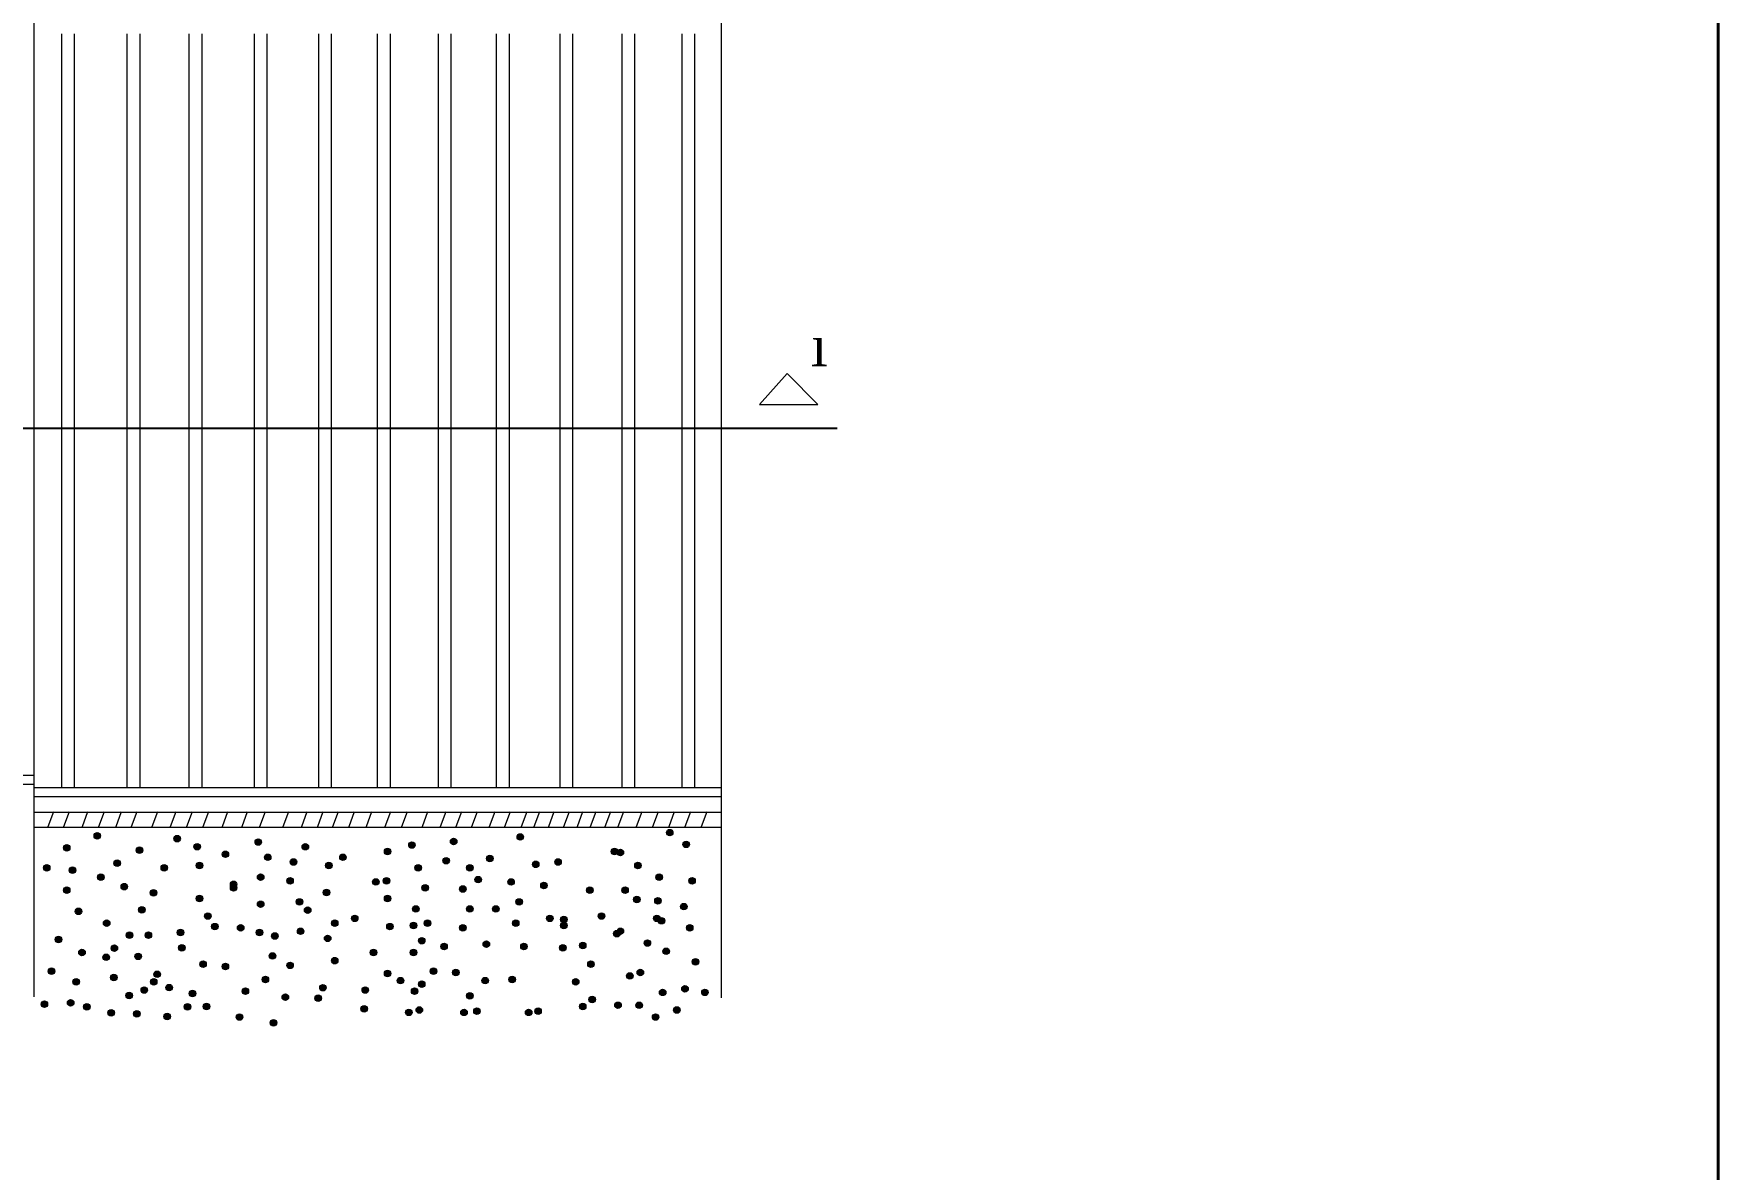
# Model space of a CAD drawing. Header units: centimetres. Extents: x 405464 to 563355, y 50011 to 66875.
# Drawn here: x 555533 to 556156, y 52570 to 52991 of the extents above; entities that cross this region are included whole.
import ezdxf

# ---------------------------------------------------------------- set-up
doc = ezdxf.new("R2010")
doc.units = ezdxf.units.CM
for name, color, linetype, lineweight in [('0-KRCN-SHT-DETAY-20', 41, 'Continuous', 20), ('0-KRCN-SHT-DETAY-25', 4, 'Continuous', 25), ('0-KRCN-SHT-DETAY-ÇERÇEVE', 71, 'Continuous', 40)]:
    doc.layers.add(name, color=color, linetype=linetype, lineweight=lineweight)
doc.styles.add('YAZI', font='times.ttf')

# ---------------------------------------------------------------- blocks, each defined once
blk = doc.blocks.new('G$C4C2874E9')
at = {"layer": '0-KRCN-SHT-DETAY-20'}
h = blk.add_hatch(color=256, dxfattribs=at)
edge = h.paths.add_edge_path()
edge.add_arc((468.131, -307.872), 0.605, 0, 360)
h = blk.add_hatch(color=256, dxfattribs=at)
edge = h.paths.add_edge_path()
edge.add_arc((482.933, -308.407), 0.605, 0, 360)
h = blk.add_hatch(color=256, dxfattribs=at)
edge = h.paths.add_edge_path()
edge.add_arc((497.935, -309.026), 0.605, 0, 360)
h = blk.add_hatch(color=256, dxfattribs=at)
edge = h.paths.add_edge_path()
edge.add_arc((534.096, -308.943), 0.605, 0, 360)
h = blk.add_hatch(color=256, dxfattribs=at)
edge = h.paths.add_edge_path()
edge.add_arc((546.431, -308.086), 0.605, 0, 360)
h = blk.add_hatch(color=256, dxfattribs=at)
edge = h.paths.add_edge_path()
edge.add_arc((574.087, -307.287), 0.605, 0, 360)
h = blk.add_hatch(color=256, dxfattribs=at)
edge = h.paths.add_edge_path()
edge.add_arc((462.47, -310.113), 0.605, 0, 360)
h = blk.add_hatch(color=256, dxfattribs=at)
edge = h.paths.add_edge_path()
edge.add_arc((475.96, -310.548), 0.605, 0, 360)
h = blk.add_hatch(color=256, dxfattribs=at)
edge = h.paths.add_edge_path()
edge.add_arc((486.621, -309.896), 0.605, 0, 360)
h = blk.add_hatch(color=256, dxfattribs=at)
edge = h.paths.add_edge_path()
edge.add_arc((491.836, -311.301), 0.605, 0, 360)
h = blk.add_hatch(color=256, dxfattribs=at)
edge = h.paths.add_edge_path()
edge.add_arc((499.676, -311.852), 0.605, 0, 360)
h = blk.add_hatch(color=256, dxfattribs=at)
edge = h.paths.add_edge_path()
edge.add_arc((506.638, -309.896), 0.605, 0, 360)
h = blk.add_hatch(color=256, dxfattribs=at)
edge = h.paths.add_edge_path()
edge.add_arc((513.601, -311.852), 0.605, 0, 360)
h = blk.add_hatch(color=256, dxfattribs=at)
edge = h.paths.add_edge_path()
edge.add_arc((521.868, -310.765), 0.605, 0, 360)
h = blk.add_hatch(color=256, dxfattribs=at)
edge = h.paths.add_edge_path()
edge.add_arc((526.373, -309.586), 0.605, 0, 360)
h = blk.add_hatch(color=256, dxfattribs=at)
edge = h.paths.add_edge_path()
edge.add_arc((540.798, -312.07), 0.605, 0, 360)
h = blk.add_hatch(color=256, dxfattribs=at)
edge = h.paths.add_edge_path()
edge.add_arc((563.861, -310.765), 0.605, 0, 360)
h = blk.add_hatch(color=256, dxfattribs=at)
edge = h.paths.add_edge_path()
edge.add_arc((564.949, -310.983), 0.605, 0, 360)
h = blk.add_hatch(color=256, dxfattribs=at)
edge = h.paths.add_edge_path()
edge.add_arc((577.133, -309.461), 0.605, 0, 360)
h = blk.add_hatch(color=256, dxfattribs=at)
edge = h.paths.add_edge_path()
edge.add_arc((458.771, -313.809), 0.605, 0, 360)
h = blk.add_hatch(color=256, dxfattribs=at)
edge = h.paths.add_edge_path()
edge.add_arc((463.558, -314.244), 0.605, 0, 360)
h = blk.add_hatch(color=256, dxfattribs=at)
edge = h.paths.add_edge_path()
edge.add_arc((471.826, -312.939), 0.605, 0, 360)
h = blk.add_hatch(color=256, dxfattribs=at)
edge = h.paths.add_edge_path()
edge.add_arc((480.529, -313.809), 0.605, 0, 360)
h = blk.add_hatch(color=256, dxfattribs=at)
edge = h.paths.add_edge_path()
edge.add_arc((487.056, -313.374), 0.605, 0, 360)
h = blk.add_hatch(color=256, dxfattribs=at)
edge = h.paths.add_edge_path()
edge.add_arc((504.462, -312.722), 0.605, 0, 360)
h = blk.add_hatch(color=256, dxfattribs=at)
edge = h.paths.add_edge_path()
edge.add_arc((510.99, -313.374), 0.605, 0, 360)
h = blk.add_hatch(color=256, dxfattribs=at)
edge = h.paths.add_edge_path()
edge.add_arc((527.525, -313.809), 0.605, 0, 360)
h = blk.add_hatch(color=256, dxfattribs=at)
edge = h.paths.add_edge_path()
edge.add_arc((532.702, -312.48), 0.605, 0, 360)
h = blk.add_hatch(color=256, dxfattribs=at)
edge = h.paths.add_edge_path()
edge.add_arc((537.099, -313.809), 0.605, 0, 360)
h = blk.add_hatch(color=256, dxfattribs=at)
edge = h.paths.add_edge_path()
edge.add_arc((549.283, -313.157), 0.605, 0, 360)
h = blk.add_hatch(color=256, dxfattribs=at)
edge = h.paths.add_edge_path()
edge.add_arc((553.417, -312.722), 0.605, 0, 360)
h = blk.add_hatch(color=256, dxfattribs=at)
edge = h.paths.add_edge_path()
edge.add_arc((568.212, -313.374), 0.605, 0, 360)
h = blk.add_hatch(color=256, dxfattribs=at)
edge = h.paths.add_edge_path()
edge.add_arc((462.47, -317.94), 0.605, 0, 360)
h = blk.add_hatch(color=256, dxfattribs=at)
edge = h.paths.add_edge_path()
edge.add_arc((468.78, -315.548), 0.605, 0, 360)
h = blk.add_hatch(color=256, dxfattribs=at)
edge = h.paths.add_edge_path()
edge.add_arc((473.131, -317.287), 0.605, 0, 360)
h = blk.add_hatch(color=256, dxfattribs=at)
edge = h.paths.add_edge_path()
edge.add_arc((478.525, -318.447), 0.605, 0, 360)
h = blk.add_hatch(color=256, dxfattribs=at)
edge = h.paths.add_edge_path()
edge.add_arc((493.366, -316.853), 0.605, 0, 360)
h = blk.add_hatch(color=256, dxfattribs=at)
edge = h.paths.add_edge_path()
edge.add_arc((493.366, -317.505), 0.605, 0, 360)
h = blk.add_hatch(color=256, dxfattribs=at)
edge = h.paths.add_edge_path()
edge.add_arc((498.37, -315.548), 0.605, 0, 360)
h = blk.add_hatch(color=256, dxfattribs=at)
edge = h.paths.add_edge_path()
edge.add_arc((503.81, -316.2), 0.605, 0, 360)
h = blk.add_hatch(color=256, dxfattribs=at)
edge = h.paths.add_edge_path()
edge.add_arc((510.555, -318.374), 0.605, 0, 360)
h = blk.add_hatch(color=256, dxfattribs=at)
edge = h.paths.add_edge_path()
edge.add_arc((519.693, -316.418), 0.605, 0, 360)
h = blk.add_hatch(color=256, dxfattribs=at)
edge = h.paths.add_edge_path()
edge.add_arc((521.651, -316.2), 0.605, 0, 360)
h = blk.add_hatch(color=256, dxfattribs=at)
edge = h.paths.add_edge_path()
edge.add_arc((528.831, -317.505), 0.605, 0, 360)
h = blk.add_hatch(color=256, dxfattribs=at)
edge = h.paths.add_edge_path()
edge.add_arc((535.793, -317.722), 0.605, 0, 360)
h = blk.add_hatch(color=256, dxfattribs=at)
edge = h.paths.add_edge_path()
edge.add_arc((538.622, -315.983), 0.605, 0, 360)
h = blk.add_hatch(color=256, dxfattribs=at)
edge = h.paths.add_edge_path()
edge.add_arc((544.714, -316.418), 0.605, 0, 360)
h = blk.add_hatch(color=256, dxfattribs=at)
edge = h.paths.add_edge_path()
edge.add_arc((550.806, -317.07), 0.605, 0, 360)
h = blk.add_hatch(color=256, dxfattribs=at)
edge = h.paths.add_edge_path()
edge.add_arc((559.292, -317.94), 0.605, 0, 360)
h = blk.add_hatch(color=256, dxfattribs=at)
edge = h.paths.add_edge_path()
edge.add_arc((565.819, -317.94), 0.605, 0, 360)
h = blk.add_hatch(color=256, dxfattribs=at)
edge = h.paths.add_edge_path()
edge.add_arc((572.129, -315.548), 0.605, 0, 360)
h = blk.add_hatch(color=256, dxfattribs=at)
edge = h.paths.add_edge_path()
edge.add_arc((578.221, -316.2), 0.605, 0, 360)
h = blk.add_hatch(color=256, dxfattribs=at)
edge = h.paths.add_edge_path()
edge.add_arc((476.39, -321.59), 0.605, 0, 360)
h = blk.add_hatch(color=256, dxfattribs=at)
edge = h.paths.add_edge_path()
edge.add_arc((487.056, -319.461), 0.605, 0, 360)
h = blk.add_hatch(color=256, dxfattribs=at)
edge = h.paths.add_edge_path()
edge.add_arc((498.37, -320.548), 0.605, 0, 360)
h = blk.add_hatch(color=256, dxfattribs=at)
edge = h.paths.add_edge_path()
edge.add_arc((505.55, -320.114), 0.605, 0, 360)
h = blk.add_hatch(color=256, dxfattribs=at)
edge = h.paths.add_edge_path()
edge.add_arc((507.073, -321.635), 0.605, 0, 360)
h = blk.add_hatch(color=256, dxfattribs=at)
edge = h.paths.add_edge_path()
edge.add_arc((521.868, -319.461), 0.605, 0, 360)
h = blk.add_hatch(color=256, dxfattribs=at)
edge = h.paths.add_edge_path()
edge.add_arc((527.09, -321.418), 0.605, 0, 360)
h = blk.add_hatch(color=256, dxfattribs=at)
edge = h.paths.add_edge_path()
edge.add_arc((537.099, -321.418), 0.605, 0, 360)
h = blk.add_hatch(color=256, dxfattribs=at)
edge = h.paths.add_edge_path()
edge.add_arc((541.885, -321.418), 0.605, 0, 360)
h = blk.add_hatch(color=256, dxfattribs=at)
edge = h.paths.add_edge_path()
edge.add_arc((546.237, -320.114), 0.605, 0, 360)
h = blk.add_hatch(color=256, dxfattribs=at)
edge = h.paths.add_edge_path()
edge.add_arc((567.995, -319.679), 0.605, 0, 360)
h = blk.add_hatch(color=256, dxfattribs=at)
edge = h.paths.add_edge_path()
edge.add_arc((571.911, -319.896), 0.605, 0, 360)
h = blk.add_hatch(color=256, dxfattribs=at)
edge = h.paths.add_edge_path()
edge.add_arc((576.698, -320.983), 0.605, 0, 360)
h = blk.add_hatch(color=256, dxfattribs=at)
edge = h.paths.add_edge_path()
edge.add_arc((464.646, -321.853), 0.605, 0, 360)
h = blk.add_hatch(color=256, dxfattribs=at)
edge = h.paths.add_edge_path()
edge.add_arc((469.868, -324.027), 0.605, 0, 360)
h = blk.add_hatch(color=256, dxfattribs=at)
edge = h.paths.add_edge_path()
edge.add_arc((488.579, -322.722), 0.605, 0, 360)
h = blk.add_hatch(color=256, dxfattribs=at)
edge = h.paths.add_edge_path()
edge.add_arc((489.885, -324.679), 0.605, 0, 360)
h = blk.add_hatch(color=256, dxfattribs=at)
edge = h.paths.add_edge_path()
edge.add_arc((494.671, -324.897), 0.605, 0, 360)
h = blk.add_hatch(color=256, dxfattribs=at)
edge = h.paths.add_edge_path()
edge.add_arc((512.078, -324.027), 0.605, 0, 360)
h = blk.add_hatch(color=256, dxfattribs=at)
edge = h.paths.add_edge_path()
edge.add_arc((515.776, -323.157), 0.605, 0, 360)
h = blk.add_hatch(color=256, dxfattribs=at)
edge = h.paths.add_edge_path()
edge.add_arc((522.304, -324.679), 0.605, 0, 360)
h = blk.add_hatch(color=256, dxfattribs=at)
edge = h.paths.add_edge_path()
edge.add_arc((526.655, -324.462), 0.605, 0, 360)
h = blk.add_hatch(color=256, dxfattribs=at)
edge = h.paths.add_edge_path()
edge.add_arc((529.266, -324.027), 0.605, 0, 360)
h = blk.add_hatch(color=256, dxfattribs=at)
edge = h.paths.add_edge_path()
edge.add_arc((535.793, -324.897), 0.605, 0, 360)
h = blk.add_hatch(color=256, dxfattribs=at)
edge = h.paths.add_edge_path()
edge.add_arc((545.584, -324.027), 0.605, 0, 360)
h = blk.add_hatch(color=256, dxfattribs=at)
edge = h.paths.add_edge_path()
edge.add_arc((551.894, -323.157), 0.605, 0, 360)
h = blk.add_hatch(color=256, dxfattribs=at)
edge = h.paths.add_edge_path()
edge.add_arc((554.505, -323.375), 0.605, 0, 360)
h = blk.add_hatch(color=256, dxfattribs=at)
edge = h.paths.add_edge_path()
edge.add_arc((554.505, -324.462), 0.605, 0, 360)
h = blk.add_hatch(color=256, dxfattribs=at)
edge = h.paths.add_edge_path()
edge.add_arc((561.467, -322.722), 0.605, 0, 360)
h = blk.add_hatch(color=256, dxfattribs=at)
edge = h.paths.add_edge_path()
edge.add_arc((571.693, -323.157), 0.605, 0, 360)
h = blk.add_hatch(color=256, dxfattribs=at)
edge = h.paths.add_edge_path()
edge.add_arc((572.564, -323.592), 0.605, 0, 360)
h = blk.add_hatch(color=256, dxfattribs=at)
edge = h.paths.add_edge_path()
edge.add_arc((577.785, -324.897), 0.605, 0, 360)
h = blk.add_hatch(color=256, dxfattribs=at)
edge = h.paths.add_edge_path()
edge.add_arc((460.947, -327.071), 0.605, 0, 360)
h = blk.add_hatch(color=256, dxfattribs=at)
edge = h.paths.add_edge_path()
edge.add_arc((474.098, -326.273), 0.605, 0, 360)
h = blk.add_hatch(color=256, dxfattribs=at)
edge = h.paths.add_edge_path()
edge.add_arc((477.588, -326.273), 0.605, 0, 360)
h = blk.add_hatch(color=256, dxfattribs=at)
edge = h.paths.add_edge_path()
edge.add_arc((483.547, -325.762), 0.605, 0, 360)
h = blk.add_hatch(color=256, dxfattribs=at)
edge = h.paths.add_edge_path()
edge.add_arc((498.153, -325.766), 0.605, 0, 360)
h = blk.add_hatch(color=256, dxfattribs=at)
edge = h.paths.add_edge_path()
edge.add_arc((500.981, -326.418), 0.605, 0, 360)
h = blk.add_hatch(color=256, dxfattribs=at)
edge = h.paths.add_edge_path()
edge.add_arc((505.768, -325.549), 0.605, 0, 360)
h = blk.add_hatch(color=256, dxfattribs=at)
edge = h.paths.add_edge_path()
edge.add_arc((510.772, -326.853), 0.605, 0, 360)
h = blk.add_hatch(color=256, dxfattribs=at)
edge = h.paths.add_edge_path()
edge.add_arc((528.178, -327.288), 0.605, 0, 360)
h = blk.add_hatch(color=256, dxfattribs=at)
edge = h.paths.add_edge_path()
edge.add_arc((540.145, -327.94), 0.605, 0, 360)
h = blk.add_hatch(color=256, dxfattribs=at)
edge = h.paths.add_edge_path()
edge.add_arc((564.296, -325.984), 0.605, 0, 360)
h = blk.add_hatch(color=256, dxfattribs=at)
edge = h.paths.add_edge_path()
edge.add_arc((564.949, -325.549), 0.605, 0, 360)
h = blk.add_hatch(color=256, dxfattribs=at)
edge = h.paths.add_edge_path()
edge.add_arc((569.953, -327.723), 0.605, 0, 360)
h = blk.add_hatch(color=256, dxfattribs=at)
edge = h.paths.add_edge_path()
edge.add_arc((465.299, -329.462), 0.605, 0, 360)
h = blk.add_hatch(color=256, dxfattribs=at)
edge = h.paths.add_edge_path()
edge.add_arc((469.757, -330.355), 0.605, 0, 360)
h = blk.add_hatch(color=256, dxfattribs=at)
edge = h.paths.add_edge_path()
edge.add_arc((471.289, -328.654), 0.605, 0, 360)
h = blk.add_hatch(color=256, dxfattribs=at)
edge = h.paths.add_edge_path()
edge.add_arc((475.716, -330.185), 0.605, 0, 360)
h = blk.add_hatch(color=256, dxfattribs=at)
edge = h.paths.add_edge_path()
edge.add_arc((483.793, -328.592), 0.605, 0, 360)
h = blk.add_hatch(color=256, dxfattribs=at)
edge = h.paths.add_edge_path()
edge.add_arc((500.546, -330.114), 0.605, 0, 360)
h = blk.add_hatch(color=256, dxfattribs=at)
edge = h.paths.add_edge_path()
edge.add_arc((512.078, -330.984), 0.605, 0, 360)
h = blk.add_hatch(color=256, dxfattribs=at)
edge = h.paths.add_edge_path()
edge.add_arc((519.258, -329.462), 0.605, 0, 360)
h = blk.add_hatch(color=256, dxfattribs=at)
edge = h.paths.add_edge_path()
edge.add_arc((526.655, -329.462), 0.605, 0, 360)
h = blk.add_hatch(color=256, dxfattribs=at)
edge = h.paths.add_edge_path()
edge.add_arc((532.312, -328.375), 0.605, 0, 360)
h = blk.add_hatch(color=256, dxfattribs=at)
edge = h.paths.add_edge_path()
edge.add_arc((547.107, -328.375), 0.605, 0, 360)
h = blk.add_hatch(color=256, dxfattribs=at)
edge = h.paths.add_edge_path()
edge.add_arc((554.287, -328.592), 0.605, 0, 360)
h = blk.add_hatch(color=256, dxfattribs=at)
edge = h.paths.add_edge_path()
edge.add_arc((557.986, -328.158), 0.605, 0, 360)
h = blk.add_hatch(color=256, dxfattribs=at)
edge = h.paths.add_edge_path()
edge.add_arc((573.434, -329.245), 0.605, 0, 360)
h = blk.add_hatch(color=256, dxfattribs=at)
edge = h.paths.add_edge_path()
edge.add_arc((459.642, -332.94), 0.605, 0, 360)
h = blk.add_hatch(color=256, dxfattribs=at)
edge = h.paths.add_edge_path()
edge.add_arc((471.204, -334.098), 0.605, 0, 360)
h = blk.add_hatch(color=256, dxfattribs=at)
edge = h.paths.add_edge_path()
edge.add_arc((479.206, -333.502), 0.605, 0, 360)
h = blk.add_hatch(color=256, dxfattribs=at)
edge = h.paths.add_edge_path()
edge.add_arc((487.709, -331.636), 0.605, 0, 360)
h = blk.add_hatch(color=256, dxfattribs=at)
edge = h.paths.add_edge_path()
edge.add_arc((491.843, -332.071), 0.605, 0, 360)
h = blk.add_hatch(color=256, dxfattribs=at)
edge = h.paths.add_edge_path()
edge.add_arc((503.81, -331.853), 0.605, 0, 360)
h = blk.add_hatch(color=256, dxfattribs=at)
edge = h.paths.add_edge_path()
edge.add_arc((521.868, -333.375), 0.605, 0, 360)
h = blk.add_hatch(color=256, dxfattribs=at)
edge = h.paths.add_edge_path()
edge.add_arc((530.354, -332.94), 0.605, 0, 360)
h = blk.add_hatch(color=256, dxfattribs=at)
edge = h.paths.add_edge_path()
edge.add_arc((534.488, -333.158), 0.605, 0, 360)
h = blk.add_hatch(color=256, dxfattribs=at)
edge = h.paths.add_edge_path()
edge.add_arc((559.509, -331.636), 0.605, 0, 360)
h = blk.add_hatch(color=256, dxfattribs=at)
edge = h.paths.add_edge_path()
edge.add_arc((566.689, -333.81), 0.605, 0, 360)
h = blk.add_hatch(color=256, dxfattribs=at)
edge = h.paths.add_edge_path()
edge.add_arc((568.647, -333.158), 0.605, 0, 360)
h = blk.add_hatch(color=256, dxfattribs=at)
edge = h.paths.add_edge_path()
edge.add_arc((578.873, -331.201), 0.605, 0, 360)
h = blk.add_hatch(color=256, dxfattribs=at)
edge = h.paths.add_edge_path()
edge.add_arc((464.211, -334.897), 0.605, 0, 360)
h = blk.add_hatch(color=256, dxfattribs=at)
edge = h.paths.add_edge_path()
edge.add_arc((476.83, -336.419), 0.605, 0, 360)
h = blk.add_hatch(color=256, dxfattribs=at)
edge = h.paths.add_edge_path()
edge.add_arc((478.571, -334.897), 0.605, 0, 360)
h = blk.add_hatch(color=256, dxfattribs=at)
edge = h.paths.add_edge_path()
edge.add_arc((481.419, -335.969), 0.605, 0, 360)
h = blk.add_hatch(color=256, dxfattribs=at)
edge = h.paths.add_edge_path()
edge.add_arc((485.76, -337.075), 0.605, 0, 360)
h = blk.add_hatch(color=256, dxfattribs=at)
edge = h.paths.add_edge_path()
edge.add_arc((495.542, -336.636), 0.605, 0, 360)
h = blk.add_hatch(color=256, dxfattribs=at)
edge = h.paths.add_edge_path()
edge.add_arc((499.241, -334.462), 0.605, 0, 360)
h = blk.add_hatch(color=256, dxfattribs=at)
edge = h.paths.add_edge_path()
edge.add_arc((509.902, -335.984), 0.605, 0, 360)
h = blk.add_hatch(color=256, dxfattribs=at)
edge = h.paths.add_edge_path()
edge.add_arc((517.735, -336.419), 0.605, 0, 360)
h = blk.add_hatch(color=256, dxfattribs=at)
edge = h.paths.add_edge_path()
edge.add_arc((524.262, -334.68), 0.605, 0, 360)
h = blk.add_hatch(color=256, dxfattribs=at)
edge = h.paths.add_edge_path()
edge.add_arc((526.873, -336.636), 0.605, 0, 360)
h = blk.add_hatch(color=256, dxfattribs=at)
edge = h.paths.add_edge_path()
edge.add_arc((528.178, -335.332), 0.605, 0, 360)
h = blk.add_hatch(color=256, dxfattribs=at)
edge = h.paths.add_edge_path()
edge.add_arc((539.927, -334.68), 0.605, 0, 360)
h = blk.add_hatch(color=256, dxfattribs=at)
edge = h.paths.add_edge_path()
edge.add_arc((544.932, -334.462), 0.605, 0, 360)
h = blk.add_hatch(color=256, dxfattribs=at)
edge = h.paths.add_edge_path()
edge.add_arc((556.681, -334.897), 0.605, 0, 360)
h = blk.add_hatch(color=256, dxfattribs=at)
edge = h.paths.add_edge_path()
edge.add_arc((572.781, -336.854), 0.605, 0, 360)
h = blk.add_hatch(color=256, dxfattribs=at)
edge = h.paths.add_edge_path()
edge.add_arc((576.915, -336.202), 0.605, 0, 360)
h = blk.add_hatch(color=256, dxfattribs=at)
edge = h.paths.add_edge_path()
edge.add_arc((580.614, -336.854), 0.605, 0, 360)
h = blk.add_hatch(color=256, dxfattribs=at)
edge = h.paths.add_edge_path()
edge.add_arc((458.336, -339.028), 0.605, 0, 360)
h = blk.add_hatch(color=256, dxfattribs=at)
edge = h.paths.add_edge_path()
edge.add_arc((463.202, -338.776), 0.605, 0, 360)
h = blk.add_hatch(color=256, dxfattribs=at)
edge = h.paths.add_edge_path()
edge.add_arc((466.182, -339.541), 0.605, 0, 360)
h = blk.add_hatch(color=256, dxfattribs=at)
edge = h.paths.add_edge_path()
edge.add_arc((474.013, -337.415), 0.605, 0, 360)
h = blk.add_hatch(color=256, dxfattribs=at)
edge = h.paths.add_edge_path()
edge.add_arc((484.824, -339.541), 0.605, 0, 360)
h = blk.add_hatch(color=256, dxfattribs=at)
edge = h.paths.add_edge_path()
edge.add_arc((488.362, -339.463), 0.605, 0, 360)
h = blk.add_hatch(color=256, dxfattribs=at)
edge = h.paths.add_edge_path()
edge.add_arc((502.939, -337.723), 0.605, 0, 360)
h = blk.add_hatch(color=256, dxfattribs=at)
edge = h.paths.add_edge_path()
edge.add_arc((509.031, -337.941), 0.605, 0, 360)
h = blk.add_hatch(color=256, dxfattribs=at)
edge = h.paths.add_edge_path()
edge.add_arc((517.517, -339.897), 0.605, 0, 360)
h = blk.add_hatch(color=256, dxfattribs=at)
edge = h.paths.add_edge_path()
edge.add_arc((527.743, -340.115), 0.605, 0, 360)
h = blk.add_hatch(color=256, dxfattribs=at)
edge = h.paths.add_edge_path()
edge.add_arc((537.099, -337.506), 0.605, 0, 360)
h = blk.add_hatch(color=256, dxfattribs=at)
edge = h.paths.add_edge_path()
edge.add_arc((538.404, -340.332), 0.605, 0, 360)
h = blk.add_hatch(color=256, dxfattribs=at)
edge = h.paths.add_edge_path()
edge.add_arc((549.718, -340.332), 0.605, 0, 360)
h = blk.add_hatch(color=256, dxfattribs=at)
edge = h.paths.add_edge_path()
edge.add_arc((557.986, -339.463), 0.605, 0, 360)
h = blk.add_hatch(color=256, dxfattribs=at)
edge = h.paths.add_edge_path()
edge.add_arc((559.727, -338.158), 0.605, 0, 360)
h = blk.add_hatch(color=256, dxfattribs=at)
edge = h.paths.add_edge_path()
edge.add_arc((564.513, -339.245), 0.605, 0, 360)
h = blk.add_hatch(color=256, dxfattribs=at)
edge = h.paths.add_edge_path()
edge.add_arc((568.43, -339.245), 0.605, 0, 360)
h = blk.add_hatch(color=256, dxfattribs=at)
edge = h.paths.add_edge_path()
edge.add_arc((575.392, -340.115), 0.605, 0, 360)
h = blk.add_hatch(color=256, dxfattribs=at)
edge = h.paths.add_edge_path()
edge.add_arc((470.693, -340.647), 0.605, 0, 360)
h = blk.add_hatch(color=256, dxfattribs=at)
edge = h.paths.add_edge_path()
edge.add_arc((475.46, -340.817), 0.605, 0, 360)
h = blk.add_hatch(color=256, dxfattribs=at)
edge = h.paths.add_edge_path()
edge.add_arc((481.078, -341.328), 0.605, 0, 360)
h = blk.add_hatch(color=256, dxfattribs=at)
edge = h.paths.add_edge_path()
edge.add_arc((494.454, -341.419), 0.605, 0, 360)
h = blk.add_hatch(color=256, dxfattribs=at)
edge = h.paths.add_edge_path()
edge.add_arc((500.764, -342.506), 0.605, 0, 360)
h = blk.add_hatch(color=256, dxfattribs=at)
edge = h.paths.add_edge_path()
edge.add_arc((525.785, -340.55), 0.605, 0, 360)
h = blk.add_hatch(color=256, dxfattribs=at)
edge = h.paths.add_edge_path()
edge.add_arc((536.011, -340.55), 0.605, 0, 360)
h = blk.add_hatch(color=256, dxfattribs=at)
edge = h.paths.add_edge_path()
edge.add_arc((547.978, -340.55), 0.605, 0, 360)
h = blk.add_hatch(color=256, dxfattribs=at)
edge = h.paths.add_edge_path()
edge.add_arc((571.476, -341.419), 0.605, 0, 360)
for p, q in [((456.434, -337.664, 108.464), (456.434, -112.193, 108.464)), ((583.591, -110.581, 108.464), (583.591, -337.874, 108.464)), ((461.478, -159.483, 108.464), (461.478, -298.951, 108.464)), ((463.861, -159.483, 108.464), (463.861, -298.951, 108.464)), ((473.596, -159.483, 108.464), (473.596, -298.951, 108.464)), ((475.978, -159.483, 108.464), (475.978, -298.951, 108.464)), ((485.101, -159.483, 108.464), (485.101, -298.951, 108.464)), ((487.483, -159.483, 108.464), (487.483, -298.951, 108.464)), ((497.15, -159.483, 108.464), (497.15, -298.951, 108.464)), ((499.533, -159.483, 108.464), (499.533, -298.951, 108.464)), ((509.067, -159.483, 108.464), (509.067, -298.951, 108.464)), ((511.45, -159.483, 108.464), (511.45, -298.951, 108.464)), ((519.951, -159.483, 108.464), (519.951, -298.951, 108.464)), ((522.334, -159.483, 108.464), (522.334, -298.951, 108.464)), ((531.213, -159.483, 108.464), (531.213, -298.951, 108.464)), ((533.595, -159.483, 108.464), (533.595, -298.951, 108.464)), ((541.96, -159.483, 108.464), (541.96, -298.951, 108.464)), ((544.343, -159.483, 108.464), (544.343, -298.951, 108.464)), ((553.739, -159.483, 108.464), (553.739, -298.951, 108.464)), ((556.122, -159.483, 108.464), (556.122, -298.951, 108.464)), ((565.204, -159.483, 108.464), (565.204, -298.951, 108.464)), ((567.587, -159.483, 108.464), (567.587, -298.951, 108.464)), ((576.32, -159.483, 108.464), (576.32, -298.951, 108.464)), ((578.703, -159.483, 108.464), (578.703, -298.951, 108.464)), ((595.853, -222.327, 108.464), (590.726, -228.031, 108.464)), ((601.485, -228.031, 108.464), (595.853, -222.327, 108.464)), ((590.726, -228.031, 108.464), (601.485, -228.031, 108.464)), ((238.756, -298.312, 108.464), (456.475, -298.312, 108.464)), ((240.415, -296.632, 108.464), (456.475, -296.632, 108.464)), ((456.427, -298.939, 108.464), (583.531, -298.939, 108.464)), ((583.609, -300.682, 108.464), (456.434, -300.682, 108.464)), ((456.434, -303.475, 108.464), (583.605, -303.475, 108.464)), ((460.007, -303.456, 108.464), (458.974, -306.228, 108.464)), ((462.934, -303.456, 108.464), (461.9, -306.228, 108.464)), ((466.349, -303.456, 108.464), (465.315, -306.228, 108.464)), ((469.397, -303.456, 108.464), (468.364, -306.228, 108.464)), ((472.568, -303.456, 108.464), (471.534, -306.228, 108.464)), ((475.434, -303.456, 108.464), (474.4, -306.228, 108.464)), ((479.275, -303.456, 108.464), (478.241, -306.228, 108.464)), ((482.657, -303.456, 108.464), (481.624, -306.228, 108.464)), ((485.676, -303.456, 108.464), (484.642, -306.228, 108.464)), ((488.694, -303.456, 108.464), (487.661, -306.228, 108.464)), ((492.262, -303.456, 108.464), (491.228, -306.228, 108.464)), ((495.897, -303.456, 108.464), (494.864, -306.228, 108.464)), ((499.19, -303.456, 108.464), (498.157, -306.228, 108.464)), ((503.512, -303.456, 108.464), (502.479, -306.228, 108.464)), ((506.942, -303.456, 108.464), (505.909, -306.228, 108.464)), ((509.894, -303.456, 108.464), (508.861, -306.228, 108.464)), ((512.717, -303.456, 108.464), (511.683, -306.228, 108.464)), ((515.702, -303.456, 108.464), (514.668, -306.228, 108.464)), ((518.904, -303.456, 108.464), (517.871, -306.228, 108.464)), ((522.378, -303.456, 108.464), (521.344, -306.228, 108.464)), ((525.472, -303.456, 108.464), (524.438, -306.228, 108.464)), ((529.271, -303.456, 108.464), (528.238, -306.228, 108.464)), ((532.636, -303.456, 108.464), (531.603, -306.228, 108.464)), ((535.555, -303.456, 108.464), (534.521, -306.228, 108.464)), ((538.432, -303.456, 108.464), (537.399, -306.228, 108.464)), ((541.696, -303.456, 108.464), (540.662, -306.228, 108.464)), ((544.53, -303.456, 108.464), (543.497, -306.228, 108.464)), ((547.622, -303.456, 108.464), (546.588, -306.228, 108.464)), ((549.98, -303.456, 108.464), (548.947, -306.228, 108.464)), ((552.664, -303.456, 108.464), (551.631, -306.228, 108.464)), ((555.45, -303.456, 108.464), (554.417, -306.228, 108.464)), ((557.965, -303.456, 108.464), (556.931, -306.228, 108.464)), ((560.411, -303.456, 108.464), (559.377, -306.228, 108.464)), ((563.1, -303.456, 108.464), (562.066, -306.228, 108.464)), ((565.537, -303.456, 108.464), (564.503, -306.228, 108.464)), ((568.94, -303.456, 108.464), (567.906, -306.228, 108.464)), ((571.937, -303.456, 108.464), (570.903, -306.228, 108.464)), ((574.933, -303.456, 108.464), (573.9, -306.228, 108.464)), ((577.93, -303.456, 108.464), (576.897, -306.228, 108.464)), ((580.927, -303.456, 108.464), (579.894, -306.228, 108.464)), ((456.438, -306.249, 108.464), (583.525, -306.249, 108.464))]:
    blk.add_line(p, q, dxfattribs=at)
for centre in [(468.131, -307.872, 108.464), (482.933, -308.407, 108.464), (497.935, -309.026, 108.464), (534.096, -308.943, 108.464), (546.431, -308.086, 108.464), (574.087, -307.287, 108.464), (462.47, -310.113, 108.464), (475.96, -310.548, 108.464), (486.621, -309.896, 108.464), (491.836, -311.301, 108.464), (499.676, -311.852, 108.464), (506.638, -309.896, 108.464), (513.601, -311.852, 108.464), (521.868, -310.765, 108.464), (526.373, -309.586, 108.464), (540.798, -312.07, 108.464), (563.861, -310.765, 108.464), (564.949, -310.983, 108.464), (577.133, -309.461, 108.464), (458.771, -313.809, 108.464), (463.558, -314.244, 108.464), (471.826, -312.939, 108.464), (480.529, -313.809, 108.464), (487.056, -313.374, 108.464), (504.462, -312.722, 108.464), (510.99, -313.374, 108.464), (527.525, -313.809, 108.464), (532.702, -312.48, 108.464), (537.099, -313.809, 108.464), (549.283, -313.157, 108.464), (553.417, -312.722, 108.464), (568.212, -313.374, 108.464), (462.47, -317.94, 108.464), (468.78, -315.548, 108.464), (473.131, -317.287, 108.464), (478.525, -318.447, 108.464), (493.366, -316.853, 108.464), (493.366, -317.505, 108.464), (498.37, -315.548, 108.464), (503.81, -316.2, 108.464), (510.555, -318.374, 108.464), (519.693, -316.418, 108.464), (521.651, -316.2, 108.464), (528.831, -317.505, 108.464), (535.793, -317.722, 108.464), (538.622, -315.983, 108.464), (544.714, -316.418, 108.464), (550.806, -317.07, 108.464), (559.292, -317.94, 108.464), (565.819, -317.94, 108.464), (572.129, -315.548, 108.464), (578.221, -316.2, 108.464), (476.39, -321.59, 108.464), (487.056, -319.461, 108.464), (498.37, -320.548, 108.464), (505.55, -320.114, 108.464), (507.073, -321.635, 108.464), (521.868, -319.461, 108.464), (527.09, -321.418, 108.464), (537.099, -321.418, 108.464), (541.885, -321.418, 108.464), (546.237, -320.114, 108.464), (567.995, -319.679, 108.464), (571.911, -319.896, 108.464), (576.698, -320.983, 108.464), (464.646, -321.853, 108.464), (469.868, -324.027, 108.464), (488.579, -322.722, 108.464), (489.885, -324.679, 108.464), (494.671, -324.897, 108.464), (512.078, -324.027, 108.464), (515.776, -323.157, 108.464), (522.304, -324.679, 108.464), (526.655, -324.462, 108.464), (529.266, -324.027, 108.464), (535.793, -324.897, 108.464), (545.584, -324.027, 108.464), (551.894, -323.157, 108.464), (554.505, -323.375, 108.464), (554.505, -324.462, 108.464), (561.467, -322.722, 108.464), (571.693, -323.157, 108.464), (572.564, -323.592, 108.464), (577.785, -324.897, 108.464), (460.947, -327.071, 108.464), (474.098, -326.273, 108.464), (477.588, -326.273, 108.464), (483.547, -325.762, 108.464), (498.153, -325.766, 108.464), (500.981, -326.418, 108.464), (505.768, -325.549, 108.464), (510.772, -326.853, 108.464), (528.178, -327.288, 108.464), (540.145, -327.94, 108.464), (564.296, -325.984, 108.464), (564.949, -325.549, 108.464), (569.953, -327.723, 108.464), (465.299, -329.462, 108.464), (469.757, -330.355, 108.464), (471.289, -328.654, 108.464), (475.716, -330.185, 108.464), (483.793, -328.592, 108.464), (500.546, -330.114, 108.464), (512.078, -330.984, 108.464), (519.258, -329.462, 108.464), (526.655, -329.462, 108.464), (532.312, -328.375, 108.464), (547.107, -328.375, 108.464), (554.287, -328.592, 108.464), (557.986, -328.158, 108.464), (573.434, -329.245, 108.464), (459.642, -332.94, 108.464), (471.204, -334.098, 108.464), (479.206, -333.502, 108.464), (487.709, -331.636, 108.464), (491.843, -332.071, 108.464), (503.81, -331.853, 108.464), (521.868, -333.375, 108.464), (530.354, -332.94, 108.464), (534.488, -333.158, 108.464), (559.509, -331.636, 108.464), (566.689, -333.81, 108.464), (568.647, -333.158, 108.464), (578.873, -331.201, 108.464), (464.211, -334.897, 108.464), (476.83, -336.419, 108.464), (478.571, -334.897, 108.464), (481.419, -335.969, 108.464), (485.76, -337.075, 108.464), (495.542, -336.636, 108.464), (499.241, -334.462, 108.464), (509.902, -335.984, 108.464), (517.735, -336.419, 108.464), (524.262, -334.68, 108.464), (526.873, -336.636, 108.464), (528.178, -335.332, 108.464), (539.927, -334.68, 108.464), (544.932, -334.462, 108.464), (556.681, -334.897, 108.464), (572.781, -336.854, 108.464), (576.915, -336.202, 108.464), (580.614, -336.854, 108.464), (458.336, -339.028, 108.464), (463.202, -338.776, 108.464), (466.182, -339.541, 108.464), (474.013, -337.415, 108.464), (484.824, -339.541, 108.464), (488.362, -339.463, 108.464), (502.939, -337.723, 108.464), (509.031, -337.941, 108.464), (517.517, -339.897, 108.464), (527.743, -340.115, 108.464), (537.099, -337.506, 108.464), (538.404, -340.332, 108.464), (549.718, -340.332, 108.464), (557.986, -339.463, 108.464), (559.727, -338.158, 108.464), (564.513, -339.245, 108.464), (568.43, -339.245, 108.464), (575.392, -340.115, 108.464), (470.693, -340.647, 108.464), (475.46, -340.817, 108.464), (481.078, -341.328, 108.464), (494.454, -341.419, 108.464), (500.764, -342.506, 108.464), (525.785, -340.55, 108.464), (536.011, -340.55, 108.464), (547.978, -340.55, 108.464), (571.476, -341.419, 108.464)]:
    blk.add_circle(centre, 0.605, dxfattribs=at)
at = {"layer": '0-KRCN-SHT-DETAY-25', "color": 7, "ltscale": 10}
blk.add_line((171.142, -232.439, 108.464), (605.054, -232.439, 108.464), dxfattribs=at)
at = {"layer": '0-KRCN-SHT-DETAY-ÇERÇEVE'}
blk.add_lwpolyline([(768.182, 0), (768.182, -1101.818), (0, -1101.818), (0, 0)], close=True, dxfattribs=at)
at = {"layer": '0-KRCN-SHT-DETAY-25', "color": 7, "ltscale": 4, "style": 'YAZI'}
blk.add_text('ı', height=7.459, dxfattribs=at).set_placement((600.206, -220.962, 108.464))
blk = doc.blocks.new('*U218')
at = {"layer": '0-KRCN-SHT-DETAY-ÇERÇEVE', "xscale": 2, "yscale": 2, "zscale": 2}
blk.add_blockref('G$C4C2874E9', (0, 0), dxfattribs=at)

msp = doc.modelspace()

# ---------------------------------------------------------------- block references
at = {"layer": '0-KRCN-SHT-DETAY-ÇERÇEVE'}
msp.add_blockref('*U218', (554619.96, 53309.44), dxfattribs=at)

doc.saveas('drawing.dxf')
